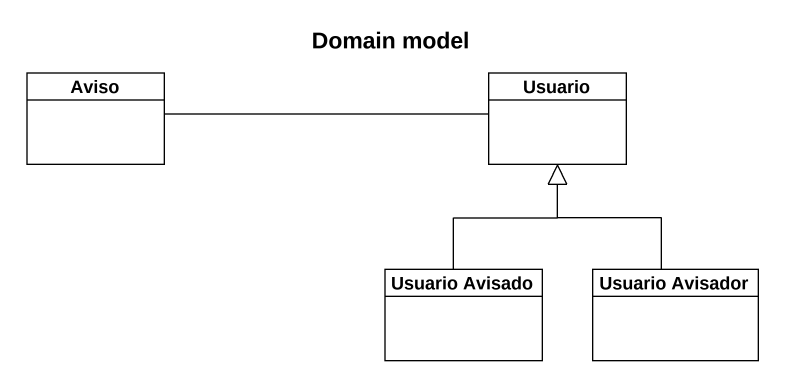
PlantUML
@startuml
title Domain model
hide circle
hide empty members
class Aviso
class Usuario
class "Usuario Avisado" as Usuario_Avisado
class "Usuario Avisador" as Usuario_Avisador
Aviso -right- Usuario
Usuario_Avisado -up-|> Usuario
Usuario_Avisador -up-|> Usuario
@enduml
